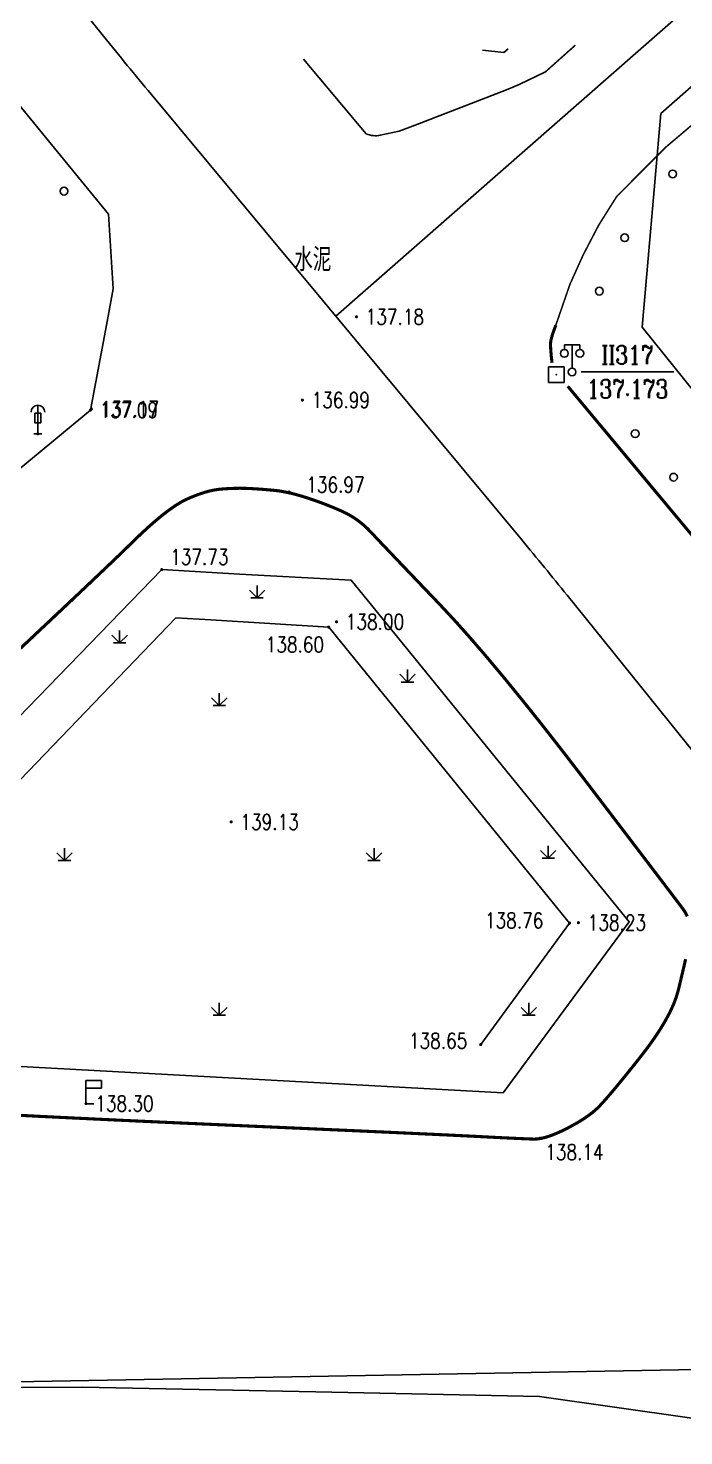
# Model space of a CAD drawing. Extents: x 529262 to 576451, y 2694391 to 2717535.
# Drawn here: x 566669.3 to 566711.6, y 2709680.9 to 2709771.8 of the extents above; entities that cross this region are included whole.
import ezdxf
from ezdxf.enums import TextEntityAlignment as Align
from ezdxf.xclip import XClip

# ---------------------------------------------------------------- set-up
doc = ezdxf.new("R2010")
doc.units = 0
doc.header["$XCLIPFRAME"] = 0
doc.linetypes.add('X5', pattern=[3, 2, -1])
for name, color, linetype in [('DLDW', 8, 'Continuous'), ('DLSS', 4, 'Continuous'), ('DMTZ', 8, 'Continuous'), ('GCD', 8, 'Continuous'), ('JMD', 8, 'Continuous'), ('KZD', 8, 'Continuous'), ('PP-COM', 7, 'Continuous'), ('RD-中线', 40, 'Continuous'), ('RD-红线', 7, 'Continuous'), ('ZBTZ', 8, 'Continuous'), ('ZJ', 7, 'Continuous')]:
    doc.layers.add(name, color=color, linetype=linetype)
doc.styles.add('HZ', font='rs.shx', dxfattribs={"width": 0.8, "bigfont": 'hztxt.shx'})
doc.styles.add('romanc', font='romanc.shx', dxfattribs={"width": 0.8})
doc.linetypes.add('10422', pattern='A,0.75,[150,AAA.SHX,S=0.5,R=0,X=0,Y=0.5],1.5,[177,AAA.SHX,S=1,R=0,X=0,Y=0.4],0.75', length=3)
doc.linetypes.add('1161', pattern='A,0,[149,AAA.SHX,S=0.15,R=0,X=0,Y=0],-1.6', length=1.6)
doc.linetypes.add('444', pattern='A,4.5,[145,AAA.SHX,S=1,R=0,X=0,Y=1],4.5,-0.5,[146,AAA.SHX,S=1,R=0,X=0,Y=0],-0.5', length=10)

# ---------------------------------------------------------------- blocks, each defined once
blk = doc.blocks.new('A$C19FD0107')
at = {"layer": 'RD-中线', "color": 8, "linetype": 'Continuous'}
for points in [[(-4580.139, 15692.554), (-4507.042, 15604.003, 0.001888), (-4505.593, 15602.261), (-4424.292, 15505.273, -0.004939), (-4420.53, 15500.694), (-4323.86, 15380.632, 0.004034), (-4320.794, 15376.886), (-4296.848, 15348.109, -0.00385), (-4293.92, 15344.535), (-4230.187, 15265.498)], [(-1765.321, 14833.87), (-1870.242, 14834.357, -0.07773), (-2297.406, 14903.198), (-2763.512, 15055.044, -0.002412), (-2772.671, 15058.077), (-3168.085, 15191.127, 0.031805), (-3413.657, 15256.716), (-3481.168, 15270.218, 0.040764), (-3610.522, 15285.281), (-3824.794, 15292.664, 0.003807), (-3833.928, 15292.909), (-3984.459, 15295.801, 0.004916), (-3996.258, 15295.912), (-4213.605, 15295.813, 0.004475), (-4218.975, 15295.763), (-4356.098, 15293.246, -0.000047), (-4356.155, 15293.245), (-5280.162, 15276.46)]]:
    blk.add_lwpolyline(points, format="xyb", dxfattribs=at)
at = {"layer": 'RD-中线', "color": 8, "linetype": 'Continuous', "flags": 128}
for points in [[(-4308.862, 15362.547), (-4255.668, 15409.186, -0.069315), (-4232.609, 15424.341), (-4172.38, 15452.918, 0.033388), (-4160.736, 15459.428), (-4088.773, 15506.219, 0.104847), (-4059.442, 15535.553, 0.104847)], [(-4490.734, 14139.438, 0), (-4490.29, 14139.417)], [(-3818.251, 14086.168, 0), (-3817.74, 14086.169)]]:
    blk.add_lwpolyline(points, format="xyb", dxfattribs=at)
at = {"layer": 'RD-红线', "color": 8, "linetype": 'Continuous', "flags": 128}
blk.add_lwpolyline([(-4287.869, 15375.634), (-4284.503, 15378.584), (-4253.031, 15406.179, -0.069315), (-4230.894, 15420.727), (-4170.666, 15449.304, 0.033388), (-4158.556, 15456.074), (-4086.593, 15502.865, 0.0325), (-4075.772, 15510.947)], format="xyb", dxfattribs=at)
at = {"layer": 'RD-红线', "color": 8, "linetype": 'Continuous'}
blk.add_lwpolyline([(-4287.869, 15375.634), (-4289.066, 15361.844, 0.40194)], format="xyb", dxfattribs=at)
at = {"layer": 'RD-红线', "color": 8, "flags": 128}
blk.add_lwpolyline([(-4267.556, 15335.122), (-4289.066, 15361.844)], dxfattribs=at)
blk = doc.blocks.new('gc124')
at = {"color": 8}
for p, q in [((-1, 1), (0, 0)), ((-0.8, 0), (0.8, 0)), ((0, 0), (0, 1.6)), ((0, 0), (1, 1))]:
    blk.add_line(p, q, dxfattribs=at)
blk = doc.blocks.new('gc170')
at = {"color": 8, "linetype": 'Continuous'}
blk.add_circle((0, 0), 0.5, dxfattribs=at)
blk = doc.blocks.new('gc097')
at = {"color": 8}
for p, q in [((-1, 2.9), (-1, 3.5)), ((-1, 3.5), (1, 3.5)), ((0, 0.5), (0, 3.5)), ((1, 3.5), (1, 2.9))]:
    blk.add_line(p, q, dxfattribs=at)
for centre in [(-1, 2.4), (1, 2.4), (0, 0)]:
    blk.add_circle(centre, 0.5, dxfattribs=at)
blk = doc.blocks.new('gc076')
at = {"color": 8}
for p, q in [((0, 0), (0, 3)), ((0, 3), (2, 3)), ((2, 2), (0, 2)), ((2, 3), (2, 2)), ((1, 0), (0, 0))]:
    blk.add_line(p, q, dxfattribs=at)
blk = doc.blocks.new('gc115')
at = {"color": 8}
blk.add_lwpolyline([(-1, -1), (1, -1), (1, 1), (-1, 1)], close=True, dxfattribs=at)
blk.add_point((0, 0), dxfattribs=at)
blk = doc.blocks.new('GC200')
at = {"linetype": 'Continuous', "const_width": 0.2, "flags": 128}
blk.add_lwpolyline([(-0.1, 0, 1), (0.1, 0, 1)], format="xyb", close=True, dxfattribs=at)

msp = doc.modelspace()

# ---------------------------------------------------------------- linework, layer by layer
at = {"layer": 'DLDW', "color": 252, "linetype": 'Continuous'}
for p, q in [((566669.88, 2709745.555, 137.45), (566669.88, 2709747.407, 137.45)), ((566669.88, 2709745.555, 137.45), (566669.88, 2709747.407, 137.45)), ((566669.63, 2709745.555, 137.45), (566670.13, 2709745.555, 137.45)), ((566669.63, 2709745.555, 137.45), (566670.13, 2709745.555, 137.45))]:
    msp.add_line(p, q, dxfattribs=at)
at = {"layer": 'DLDW', "color": 252, "linetype": 'Continuous', "elevation": 137.45}
msp.add_lwpolyline([(566669.687, 2709746.885), (566670.072, 2709746.885), (566670.072, 2709746.268), (566669.687, 2709746.268)], close=True, dxfattribs=at)
msp.add_lwpolyline([(566669.687, 2709746.885), (566670.072, 2709746.885), (566670.072, 2709746.268), (566669.687, 2709746.268)], close=True, dxfattribs=at)
at = {"layer": 'DLDW', "color": 252, "linetype": 'Continuous'}
msp.add_arc((566669.882, 2709746.968, 137.45), 0.442, 0, 180, dxfattribs=at)
msp.add_arc((566669.882, 2709746.968, 137.45), 0.442, 0, 180, dxfattribs=at)
at = {"layer": 'DLSS', "linetype": 'Continuous', "flags": 128}
for points, const_width, elevation in [([(566704.597, 2709770.65), (566702.689, 2709768.947)], 0.1, 136.743), ([(566704.597, 2709770.65), (566702.689, 2709768.947)], 0.1, 136.743), ([(566711.842, 2709714.398), (566711.715, 2709714.646), (566711.558, 2709714.883), (566711.306, 2709715.217), (566710.897, 2709715.757), (566710.33, 2709716.503), (566709.605, 2709717.456), (566708.723, 2709718.614), (566707.682, 2709719.979), (566706.484, 2709721.55), (566705.128, 2709723.327), (566703.726, 2709725.148), (566702.39, 2709726.853), (566701.121, 2709728.44), (566699.919, 2709729.91), (566698.783, 2709731.264), (566697.713, 2709732.5), (566696.71, 2709733.619), (566695.774, 2709734.621), (566694.914, 2709735.519), (566694.143, 2709736.325), (566693.459, 2709737.041), (566692.864, 2709737.665), (566692.356, 2709738.199), (566691.937, 2709738.641), (566691.605, 2709738.991), (566691.362, 2709739.251), (566691.157, 2709739.459), (566690.944, 2709739.656), (566690.721, 2709739.841), (566690.488, 2709740.014), (566690.246, 2709740.176), (566689.995, 2709740.326), (566689.734, 2709740.464), (566689.464, 2709740.591), (566689.189, 2709740.71), (566688.913, 2709740.825), (566688.636, 2709740.937), (566688.358, 2709741.045), (566688.08, 2709741.149), (566687.8, 2709741.249), (566687.52, 2709741.345), (566687.239, 2709741.438), (566686.962, 2709741.525), (566686.695, 2709741.603), (566686.437, 2709741.673), (566686.189, 2709741.734), (566686.179, 2709741.736)], 0.2, 138.333), ([(566711.842, 2709714.398), (566711.715, 2709714.646), (566711.558, 2709714.883), (566711.306, 2709715.217), (566710.897, 2709715.757), (566710.33, 2709716.503), (566709.605, 2709717.456), (566708.723, 2709718.614), (566707.682, 2709719.979), (566706.484, 2709721.55), (566705.128, 2709723.327), (566703.726, 2709725.148), (566702.39, 2709726.853), (566701.121, 2709728.44), (566699.919, 2709729.91), (566698.783, 2709731.264), (566697.713, 2709732.5), (566696.71, 2709733.619), (566695.774, 2709734.621), (566694.914, 2709735.519), (566694.143, 2709736.325), (566693.459, 2709737.041), (566692.864, 2709737.665), (566692.356, 2709738.199), (566691.937, 2709738.641), (566691.605, 2709738.991), (566691.362, 2709739.251), (566691.157, 2709739.459), (566690.944, 2709739.656), (566690.721, 2709739.841), (566690.488, 2709740.014), (566690.246, 2709740.176), (566689.995, 2709740.326), (566689.734, 2709740.464), (566689.464, 2709740.591), (566689.189, 2709740.71), (566688.913, 2709740.825), (566688.636, 2709740.937), (566688.358, 2709741.045), (566688.08, 2709741.149), (566687.8, 2709741.249), (566687.52, 2709741.345), (566687.239, 2709741.438), (566686.962, 2709741.525), (566686.695, 2709741.603), (566686.437, 2709741.673), (566686.189, 2709741.734), (566686.179, 2709741.736)], 0.2, 138.333), ([(566667.766, 2709701.6), (566669.887, 2709701.49), (566672.31, 2709701.371), (566675.036, 2709701.241), (566678.065, 2709701.102), (566681.395, 2709700.953), (566684.705, 2709700.807), (566687.672, 2709700.675), (566690.294, 2709700.558), (566692.573, 2709700.455), (566694.507, 2709700.366), (566696.098, 2709700.292), (566697.346, 2709700.232), (566698.249, 2709700.187), (566698.947, 2709700.151), (566699.576, 2709700.119), (566700.138, 2709700.091), (566700.631, 2709700.068), (566701.057, 2709700.049), (566701.414, 2709700.033), (566701.703, 2709700.022), (566701.925, 2709700.016), (566702.122, 2709700.022), (566702.337, 2709700.05), (566702.572, 2709700.101), (566702.825, 2709700.174), (566703.098, 2709700.268), (566703.389, 2709700.385), (566703.699, 2709700.524), (566704.028, 2709700.685), (566704.356, 2709700.857), (566704.662, 2709701.028), (566704.948, 2709701.198), (566705.212, 2709701.367), (566705.455, 2709701.536), (566705.677, 2709701.703), (566705.878, 2709701.869), (566706.057, 2709702.035), (566706.247, 2709702.23), (566706.481, 2709702.486), (566706.757, 2709702.802), (566707.076, 2709703.177), (566707.438, 2709703.613), (566707.844, 2709704.11), (566708.292, 2709704.666), (566708.783, 2709705.283), (566709.27, 2709705.916), (566709.706, 2709706.524), (566710.092, 2709707.106), (566710.426, 2709707.661), (566710.71, 2709708.191), (566710.944, 2709708.695), (566711.126, 2709709.172), (566711.258, 2709709.624), (566711.362, 2709710.055), (566711.462, 2709710.472), (566711.557, 2709710.874), (566711.647, 2709711.262), (566711.734, 2709711.635)], 0.2, 138.333), ([(566667.766, 2709701.6), (566669.887, 2709701.49), (566672.31, 2709701.371), (566675.036, 2709701.241), (566678.065, 2709701.102), (566681.395, 2709700.953), (566684.705, 2709700.807), (566687.672, 2709700.675), (566690.294, 2709700.558), (566692.573, 2709700.455), (566694.507, 2709700.366), (566696.098, 2709700.292), (566697.346, 2709700.232), (566698.249, 2709700.187), (566698.947, 2709700.151), (566699.576, 2709700.119), (566700.138, 2709700.091), (566700.631, 2709700.068), (566701.057, 2709700.049), (566701.414, 2709700.033), (566701.703, 2709700.022), (566701.925, 2709700.016), (566702.122, 2709700.022), (566702.337, 2709700.05), (566702.572, 2709700.101), (566702.825, 2709700.174), (566703.098, 2709700.268), (566703.389, 2709700.385), (566703.699, 2709700.524), (566704.028, 2709700.685), (566704.356, 2709700.857), (566704.662, 2709701.028), (566704.948, 2709701.198), (566705.212, 2709701.367), (566705.455, 2709701.536), (566705.677, 2709701.703), (566705.878, 2709701.869), (566706.057, 2709702.035), (566706.247, 2709702.23), (566706.481, 2709702.486), (566706.757, 2709702.802), (566707.076, 2709703.177), (566707.438, 2709703.613), (566707.844, 2709704.11), (566708.292, 2709704.666), (566708.783, 2709705.283), (566709.27, 2709705.916), (566709.706, 2709706.524), (566710.092, 2709707.106), (566710.426, 2709707.661), (566710.71, 2709708.191), (566710.944, 2709708.695), (566711.126, 2709709.172), (566711.258, 2709709.624), (566711.362, 2709710.055), (566711.462, 2709710.472), (566711.557, 2709710.874), (566711.647, 2709711.262), (566711.734, 2709711.635)], 0.2, 138.333)]:
    msp.add_lwpolyline(points, dxfattribs=dict(at, const_width=const_width, elevation=elevation))
for points, elevation in [([(566704.597, 2709770.65), (566702.689, 2709768.947)], 136.743), ([(566704.597, 2709770.65), (566702.689, 2709768.947)], 136.743), ([(566687.04, 2709769.755), (566691.094, 2709764.939)], 136.451), ([(566687.04, 2709769.755), (566691.094, 2709764.939)], 136.451), ([(566674.452, 2709759.736), (566667.054, 2709768.735)], 136.977), ([(566674.452, 2709759.736), (566667.054, 2709768.735)], 136.977), ([(566700.167, 2709767.784), (566700.969, 2709768.127), (566702.689, 2709768.947)], 136.94), ([(566700.167, 2709767.784), (566700.969, 2709768.127), (566702.689, 2709768.947)], 136.94), ([(566700.167, 2709767.784), (566694.26, 2709765.483)], 136.94), ([(566700.167, 2709767.784), (566694.26, 2709765.483)], 136.94), ([(566674.452, 2709759.736), (566674.748, 2709754.92), (566674.306, 2709752.568)], 136.977), ([(566674.452, 2709759.736), (566674.748, 2709754.92), (566674.306, 2709752.568)], 136.977), ([(566654.978, 2709736.699), (566657.806, 2709734.628), (566658.272, 2709734.611), (566658.786, 2709735.125), (566673.278, 2709747.094), (566673.278, 2709747.094), (566673.278, 2709747.094), (566673.278, 2709747.094), (566674.306, 2709752.568)], 137.345), ([(566654.978, 2709736.699), (566657.806, 2709734.628), (566658.272, 2709734.611), (566658.786, 2709735.125), (566673.278, 2709747.094), (566673.278, 2709747.094), (566673.278, 2709747.094), (566673.278, 2709747.094), (566674.306, 2709752.568)], 137.345)]:
    msp.add_lwpolyline(points, dxfattribs=dict(at, elevation=elevation))
at = {"layer": 'DLSS', "linetype": 'Continuous', "const_width": 0.1, "flags": 128}
msp.add_lwpolyline([(566716.538, 2709769.225), (566710.428, 2709764.051), (566707.283, 2709760.891), (566706.12, 2709759.042), (566705.105, 2709757.096), (566704.255, 2709755.205), (566703.344, 2709752.568)], dxfattribs=at)
msp.add_lwpolyline([(566716.538, 2709769.225), (566710.428, 2709764.051), (566707.283, 2709760.891), (566706.12, 2709759.042), (566705.105, 2709757.096), (566704.255, 2709755.205), (566703.344, 2709752.568)], dxfattribs=at)
at = {"layer": 'DLSS', "linetype": 'Continuous', "elevation": 136.99, "flags": 128}
msp.add_lwpolyline([(566691.094, 2709764.939, 0.164833), (566692.008, 2709764.844), (566693.223, 2709765.112), (566694.26, 2709765.483)], format="xyb", dxfattribs=at)
msp.add_lwpolyline([(566691.094, 2709764.939, 0.164833), (566692.008, 2709764.844), (566693.223, 2709765.112), (566694.26, 2709765.483)], format="xyb", dxfattribs=at)
at = {"layer": 'DLSS', "linetype": 'Continuous', "const_width": 0.2}
for points in [[(566703.102, 2709750.15), (566703.075, 2709750.386), (566703.053, 2709750.601), (566703.035, 2709750.796), (566703.021, 2709750.97), (566703.012, 2709751.123), (566703.008, 2709751.255), (566703.007, 2709751.367), (566703.012, 2709751.458), (566703.022, 2709751.546), (566703.042, 2709751.649), (566703.071, 2709751.766), (566703.109, 2709751.897), (566703.156, 2709752.043), (566703.211, 2709752.204), (566703.276, 2709752.379), (566703.35, 2709752.568)], [(566703.102, 2709750.15), (566703.075, 2709750.386), (566703.053, 2709750.601), (566703.035, 2709750.796), (566703.021, 2709750.97), (566703.012, 2709751.123), (566703.008, 2709751.255), (566703.007, 2709751.367), (566703.012, 2709751.458), (566703.022, 2709751.546), (566703.042, 2709751.649), (566703.071, 2709751.766), (566703.109, 2709751.897), (566703.156, 2709752.043), (566703.211, 2709752.204), (566703.276, 2709752.379), (566703.35, 2709752.568)], [(566712.261, 2709738.871), (566708.428, 2709743.467), (566704.118, 2709748.633)], [(566712.261, 2709738.871), (566708.428, 2709743.467), (566704.118, 2709748.633)], [(566686.179, 2709741.736), (566685.951, 2709741.786), (566685.722, 2709741.83), (566685.504, 2709741.866), (566685.294, 2709741.893), (566685.089, 2709741.915), (566684.88, 2709741.935), (566684.67, 2709741.954), (566684.457, 2709741.972), (566684.242, 2709741.988), (566684.024, 2709742.003), (566683.804, 2709742.016), (566683.582, 2709742.028), (566683.357, 2709742.037), (566683.13, 2709742.043), (566682.899, 2709742.044), (566682.667, 2709742.041), (566682.431, 2709742.034), (566682.193, 2709742.024), (566681.952, 2709742.009), (566681.709, 2709741.991), (566681.459, 2709741.962), (566681.2, 2709741.918), (566680.932, 2709741.857), (566680.655, 2709741.78), (566680.368, 2709741.688), (566680.072, 2709741.579), (566679.767, 2709741.455), (566679.453, 2709741.314), (566679.119, 2709741.14), (566678.755, 2709740.916), (566678.362, 2709740.643), (566677.939, 2709740.319), (566677.487, 2709739.945), (566677.005, 2709739.522), (566676.493, 2709739.048), (566675.952, 2709738.524), (566675.253, 2709737.843), (566674.266, 2709736.899), (566672.992, 2709735.69), (566671.431, 2709734.218), (566669.583, 2709732.481), (566667.447, 2709730.481)], [(566686.179, 2709741.736), (566685.951, 2709741.786), (566685.722, 2709741.83), (566685.504, 2709741.866), (566685.294, 2709741.893), (566685.089, 2709741.915), (566684.88, 2709741.935), (566684.67, 2709741.954), (566684.457, 2709741.972), (566684.242, 2709741.988), (566684.024, 2709742.003), (566683.804, 2709742.016), (566683.582, 2709742.028), (566683.357, 2709742.037), (566683.13, 2709742.043), (566682.899, 2709742.044), (566682.667, 2709742.041), (566682.431, 2709742.034), (566682.193, 2709742.024), (566681.952, 2709742.009), (566681.709, 2709741.991), (566681.459, 2709741.962), (566681.2, 2709741.918), (566680.932, 2709741.857), (566680.655, 2709741.78), (566680.368, 2709741.688), (566680.072, 2709741.579), (566679.767, 2709741.455), (566679.453, 2709741.314), (566679.119, 2709741.14), (566678.755, 2709740.916), (566678.362, 2709740.643), (566677.939, 2709740.319), (566677.487, 2709739.945), (566677.005, 2709739.522), (566676.493, 2709739.048), (566675.952, 2709738.524), (566675.253, 2709737.843), (566674.266, 2709736.899), (566672.992, 2709735.69), (566671.431, 2709734.218), (566669.583, 2709732.481), (566667.447, 2709730.481)]]:
    msp.add_lwpolyline(points, dxfattribs=at)
at = {"layer": 'DMTZ', "linetype": '10422'}
msp.add_lwpolyline([(566663.045, 2709707.954), (566660.778, 2709714.951), (566678.795, 2709733.677), (566681.063, 2709733.54)], dxfattribs=at)
msp.add_lwpolyline([(566663.045, 2709707.954), (566660.778, 2709714.951), (566678.795, 2709733.677), (566681.063, 2709733.54)], dxfattribs=at)
at = {"layer": 'DMTZ', "linetype": '10422', "elevation": 138.647, "flags": 128}
msp.add_lwpolyline([(566681.063, 2709733.54), (566688.674, 2709733.082), (566704.233, 2709713.969), (566698.494, 2709706.117)], dxfattribs=at)
msp.add_lwpolyline([(566681.063, 2709733.54), (566688.674, 2709733.082), (566704.233, 2709713.969), (566698.494, 2709706.117)], dxfattribs=at)
at = {"layer": 'JMD', "linetype": 'X5', "flags": 128}
msp.add_lwpolyline([(566700.271, 2709770.429), (566699.999, 2709770.192), (566698.609, 2709770.344)], dxfattribs=at)
msp.add_lwpolyline([(566700.271, 2709770.429), (566699.999, 2709770.192), (566698.609, 2709770.344)], dxfattribs=at)
at = {"layer": 'JMD', "linetype": '444', "flags": 128}
msp.add_lwpolyline([(566448.105, 2709679.011), (566546.096, 2709681.278), (566599.934, 2709682.641), (566614.55, 2709683.695), (566672.77, 2709684.004), (566687.838, 2709683.703), (566702.303, 2709683.402), (566712.136, 2709681.984)], dxfattribs=at)
at = {"layer": 'KZD', "linetype": 'Continuous'}
msp.add_line((566710.975, 2709749.558, 137.173), (566704.975, 2709749.558, 137.173), dxfattribs=at)
msp.add_line((566710.975, 2709749.558, 137.173), (566704.975, 2709749.558, 137.173), dxfattribs=at)
at = {"layer": 'ZBTZ', "linetype": '1161', "elevation": 138.537, "flags": 128}
for points in [[(566682.916, 2709736.508), (566677.885, 2709736.793), (566656.604, 2709714.862), (566660.918, 2709705.129), (566663.251, 2709705.002)], [(566682.916, 2709736.508), (566677.885, 2709736.793), (566656.604, 2709714.862), (566660.918, 2709705.129), (566663.251, 2709705.002)], [(566663.251, 2709705.002), (566699.937, 2709703.009), (566708.087, 2709714.05), (566690.126, 2709736.1), (566682.916, 2709736.508)], [(566663.251, 2709705.002), (566699.937, 2709703.009), (566708.087, 2709714.05), (566690.126, 2709736.1), (566682.916, 2709736.508)]]:
    msp.add_lwpolyline(points, dxfattribs=at)

# ---------------------------------------------------------------- block references
at = {"layer": 'DLDW', "color": 252, "linetype": 'Continuous', "xscale": 0.5, "yscale": 0.5}
msp.add_blockref('gc097', (566704.399, 2709749.557, 137.041), dxfattribs=at)
msp.add_blockref('gc097', (566704.399, 2709749.557, 137.041), dxfattribs=at)
at = {"layer": 'DLSS', "linetype": 'Continuous', "xscale": 0.5, "yscale": 0.5, "zscale": 0.5}
msp.add_blockref('gc076', (566672.989, 2709702.298), dxfattribs=at)
msp.add_blockref('gc076', (566672.989, 2709702.298), dxfattribs=at)
at = {"layer": 'GCD', "linetype": 'Continuous'}
ref = msp.add_blockref('GC200', (566690.464, 2709753.115, 137.176), dxfattribs=dict(at, xscale=0.5, yscale=0.5, zscale=0.5))
ref.add_attrib('height', '137.18', dxfattribs={"linetype": 'Continuous', "height": 1, "style": 'HZ', "width": 0.8}).set_placement((566691.064, 2709753.115, 137.176), align=Align.MIDDLE_LEFT)
ref = msp.add_blockref('GC200', (566690.464, 2709753.115, 137.176), dxfattribs=dict(at, xscale=0.5, yscale=0.5, zscale=0.5))
ref.add_attrib('height', '137.18', dxfattribs={"linetype": 'Continuous', "height": 1, "style": 'HZ', "width": 0.8}).set_placement((566691.064, 2709753.115, 137.176), align=Align.MIDDLE_LEFT)
ref = msp.add_blockref('GC200', (566686.971, 2709747.74, 136.986), dxfattribs=dict(at, xscale=0.5, yscale=0.5, zscale=0.5))
ref.add_attrib('height', '136.99', dxfattribs={"linetype": 'Continuous', "height": 1, "style": 'HZ', "width": 0.8}).set_placement((566687.571, 2709747.74, 136.986), align=Align.MIDDLE_LEFT)
ref = msp.add_blockref('GC200', (566686.971, 2709747.74, 136.986), dxfattribs=dict(at, xscale=0.5, yscale=0.5, zscale=0.5))
ref.add_attrib('height', '136.99', dxfattribs={"linetype": 'Continuous', "height": 1, "style": 'HZ', "width": 0.8}).set_placement((566687.571, 2709747.74, 136.986), align=Align.MIDDLE_LEFT)
ref = msp.add_blockref('GC200', (566673.278, 2709747.094, 137.087), dxfattribs=dict(at, xscale=0.5, yscale=0.5, zscale=0.5))
ref.add_attrib('height', '137.09', dxfattribs={"linetype": 'Continuous', "height": 1, "style": 'HZ', "width": 0.8}).set_placement((566673.878, 2709747.094, 137.087), align=Align.MIDDLE_LEFT)
ref = msp.add_blockref('GC200', (566673.278, 2709747.094, 137.087), dxfattribs=dict(at, xscale=0.5, yscale=0.5, zscale=0.5))
ref.add_attrib('height', '137.09', dxfattribs={"linetype": 'Continuous', "height": 1, "style": 'HZ', "width": 0.8}).set_placement((566673.878, 2709747.094, 137.087), align=Align.MIDDLE_LEFT)
ref = msp.add_blockref('GC200', (566673.336, 2709747.163, 137.172), dxfattribs=dict(at, xscale=0.5, yscale=0.5, zscale=0.5))
ref.add_attrib('height', '137.17', dxfattribs={"linetype": 'Continuous', "height": 1, "style": 'HZ', "width": 0.8}).set_placement((566673.936, 2709747.163, 137.172), align=Align.MIDDLE_LEFT)
ref = msp.add_blockref('GC200', (566673.336, 2709747.163, 137.172), dxfattribs=dict(at, xscale=0.5, yscale=0.5, zscale=0.5))
ref.add_attrib('height', '137.17', dxfattribs={"linetype": 'Continuous', "height": 1, "style": 'HZ', "width": 0.8}).set_placement((566673.936, 2709747.163, 137.172), align=Align.MIDDLE_LEFT)
ref = msp.add_blockref('GC200', (566673.336, 2709747.163, 137.172), dxfattribs=dict(at, xscale=0.5, yscale=0.5, zscale=0.5))
ref.add_attrib('height', '137.17', dxfattribs={"linetype": 'Continuous', "height": 1, "style": 'HZ', "width": 0.8}).set_placement((566673.936, 2709747.163, 137.172), align=Align.MIDDLE_LEFT)
ref = msp.add_blockref('GC200', (566673.336, 2709747.163, 137.172), dxfattribs=dict(at, xscale=0.5, yscale=0.5, zscale=0.5))
ref.add_attrib('height', '137.17', dxfattribs={"linetype": 'Continuous', "height": 1, "style": 'HZ', "width": 0.8}).set_placement((566673.936, 2709747.163, 137.172), align=Align.MIDDLE_LEFT)
ref = msp.add_blockref('GC200', (566669.88, 2709745.555, 137.45), dxfattribs=dict(at, xscale=0.5, yscale=0.5, zscale=0.5))
ref.add_attrib('height', '137.45', dxfattribs={"linetype": 'Continuous', "height": 1, "style": 'HZ', "width": 0.8}).set_placement((566664.728, 2709745.563, 137.45), align=Align.MIDDLE_LEFT)
ref = msp.add_blockref('GC200', (566669.88, 2709745.555, 137.45), dxfattribs=dict(at, xscale=0.5, yscale=0.5, zscale=0.5))
ref.add_attrib('height', '137.45', dxfattribs={"linetype": 'Continuous', "height": 1, "style": 'HZ', "width": 0.8}).set_placement((566664.728, 2709745.563, 137.45), align=Align.MIDDLE_LEFT)
ref = msp.add_blockref('GC200', (566686.113, 2709741.802, 136.966), dxfattribs=dict(at, xscale=0.5, yscale=0.5, zscale=0.5))
ref.add_attrib('height', '136.97', dxfattribs={"linetype": 'Continuous', "height": 1, "style": 'HZ', "width": 0.8}).set_placement((566687.223, 2709742.275, 136.966), align=Align.MIDDLE_LEFT)
ref = msp.add_blockref('GC200', (566686.113, 2709741.802, 136.966), dxfattribs=dict(at, xscale=0.5, yscale=0.5, zscale=0.5))
ref.add_attrib('height', '136.97', dxfattribs={"linetype": 'Continuous', "height": 1, "style": 'HZ', "width": 0.8}).set_placement((566687.223, 2709742.275, 136.966), align=Align.MIDDLE_LEFT)
ref = msp.add_blockref('GC200', (566677.885, 2709736.793, 137.733), dxfattribs=dict(at, xscale=0.5, yscale=0.5, zscale=0.5))
ref.add_attrib('height', '137.73', dxfattribs={"linetype": 'Continuous', "height": 1, "style": 'HZ', "width": 0.8}).set_placement((566678.43, 2709737.608, 137.733), align=Align.MIDDLE_LEFT)
ref = msp.add_blockref('GC200', (566677.885, 2709736.793, 137.733), dxfattribs=dict(at, xscale=0.5, yscale=0.5, zscale=0.5))
ref.add_attrib('height', '137.73', dxfattribs={"linetype": 'Continuous', "height": 1, "style": 'HZ', "width": 0.8}).set_placement((566678.43, 2709737.608, 137.733), align=Align.MIDDLE_LEFT)
ref = msp.add_blockref('GC200', (566689.177, 2709733.425, 138), dxfattribs=dict(at, xscale=0.5, yscale=0.5, zscale=0.5))
ref.add_attrib('height', '138.00', dxfattribs={"linetype": 'Continuous', "height": 1, "style": 'HZ', "width": 0.8}).set_placement((566689.777, 2709733.425, 138), align=Align.MIDDLE_LEFT)
ref = msp.add_blockref('GC200', (566689.177, 2709733.425, 138), dxfattribs=dict(at, xscale=0.5, yscale=0.5, zscale=0.5))
ref.add_attrib('height', '138.00', dxfattribs={"linetype": 'Continuous', "height": 1, "style": 'HZ', "width": 0.8}).set_placement((566689.777, 2709733.425, 138), align=Align.MIDDLE_LEFT)
ref = msp.add_blockref('GC200', (566688.674, 2709733.082, 138.597), dxfattribs=dict(at, xscale=0.5, yscale=0.5, zscale=0.5))
ref.add_attrib('height', '138.60', dxfattribs={"linetype": 'Continuous', "height": 1, "style": 'HZ', "width": 0.8}).set_placement((566684.604, 2709731.95, 138.597), align=Align.MIDDLE_LEFT)
ref = msp.add_blockref('GC200', (566688.674, 2709733.082, 138.597), dxfattribs=dict(at, xscale=0.5, yscale=0.5, zscale=0.5))
ref.add_attrib('height', '138.60', dxfattribs={"linetype": 'Continuous', "height": 1, "style": 'HZ', "width": 0.8}).set_placement((566684.604, 2709731.95, 138.597), align=Align.MIDDLE_LEFT)
ref = msp.add_blockref('GC200', (566682.371, 2709720.497, 139.133), dxfattribs=dict(at, xscale=0.5, yscale=0.5, zscale=0.5))
ref.add_attrib('height', '139.13', dxfattribs={"linetype": 'Continuous', "height": 1, "style": 'HZ', "width": 0.8}).set_placement((566682.971, 2709720.497, 139.133), align=Align.MIDDLE_LEFT)
ref = msp.add_blockref('GC200', (566682.371, 2709720.497, 139.133), dxfattribs=dict(at, xscale=0.5, yscale=0.5, zscale=0.5))
ref.add_attrib('height', '139.13', dxfattribs={"linetype": 'Continuous', "height": 1, "style": 'HZ', "width": 0.8}).set_placement((566682.971, 2709720.497, 139.133), align=Align.MIDDLE_LEFT)
ref = msp.add_blockref('GC200', (566704.233, 2709713.969, 138.759), dxfattribs=dict(at, xscale=0.5, yscale=0.5, zscale=0.5))
ref.add_attrib('height', '138.76', dxfattribs={"linetype": 'Continuous', "height": 1, "style": 'HZ', "width": 0.8}).set_placement((566698.767, 2709714.135, 138.759), align=Align.MIDDLE_LEFT)
ref = msp.add_blockref('GC200', (566704.233, 2709713.969, 138.759), dxfattribs=dict(at, xscale=0.5, yscale=0.5, zscale=0.5))
ref.add_attrib('height', '138.76', dxfattribs={"linetype": 'Continuous', "height": 1, "style": 'HZ', "width": 0.8}).set_placement((566698.767, 2709714.135, 138.759), align=Align.MIDDLE_LEFT)
ref = msp.add_blockref('GC200', (566704.809, 2709713.992, 138.23), dxfattribs=dict(at, xscale=0.5, yscale=0.5, zscale=0.5))
ref.add_attrib('height', '138.23', dxfattribs={"linetype": 'Continuous', "height": 1, "style": 'HZ', "width": 0.8}).set_placement((566705.409, 2709713.992, 138.23), align=Align.MIDDLE_LEFT)
ref = msp.add_blockref('GC200', (566704.809, 2709713.992, 138.23), dxfattribs=dict(at, xscale=0.5, yscale=0.5, zscale=0.5))
ref.add_attrib('height', '138.23', dxfattribs={"linetype": 'Continuous', "height": 1, "style": 'HZ', "width": 0.8}).set_placement((566705.409, 2709713.992, 138.23), align=Align.MIDDLE_LEFT)
ref = msp.add_blockref('GC200', (566698.494, 2709706.117, 138.647), dxfattribs=dict(at, xscale=0.5, yscale=0.5, zscale=0.5))
ref.add_attrib('height', '138.65', dxfattribs={"linetype": 'Continuous', "height": 1, "style": 'HZ', "width": 0.8}).set_placement((566693.856, 2709706.361, 138.647), align=Align.MIDDLE_LEFT)
ref = msp.add_blockref('GC200', (566698.494, 2709706.117, 138.647), dxfattribs=dict(at, xscale=0.5, yscale=0.5, zscale=0.5))
ref.add_attrib('height', '138.65', dxfattribs={"linetype": 'Continuous', "height": 1, "style": 'HZ', "width": 0.8}).set_placement((566693.856, 2709706.361, 138.647), align=Align.MIDDLE_LEFT)
ref = msp.add_blockref('GC200', (566672.992, 2709702.308, 138.297), dxfattribs=dict(at, xscale=0.5, yscale=0.5, zscale=0.5))
ref.add_attrib('height', '138.30', dxfattribs={"linetype": 'Continuous', "height": 1, "style": 'HZ', "width": 0.8}).set_placement((566673.592, 2709702.308, 138.297), align=Align.MIDDLE_LEFT)
ref = msp.add_blockref('GC200', (566672.992, 2709702.308, 138.297), dxfattribs=dict(at, xscale=0.5, yscale=0.5, zscale=0.5))
ref.add_attrib('height', '138.30', dxfattribs={"linetype": 'Continuous', "height": 1, "style": 'HZ', "width": 0.8}).set_placement((566673.592, 2709702.308, 138.297), align=Align.MIDDLE_LEFT)
ref = msp.add_blockref('GC200', (566702.313, 2709700.068, 138.137), dxfattribs=dict(at, xscale=0.5, yscale=0.5, zscale=0.5))
ref.add_attrib('height', '138.14', dxfattribs={"linetype": 'Continuous', "height": 1, "style": 'HZ', "width": 0.8}).set_placement((566702.663, 2709699.175, 138.137), align=Align.MIDDLE_LEFT)
ref = msp.add_blockref('GC200', (566702.313, 2709700.068, 138.137), dxfattribs=dict(at, xscale=0.5, yscale=0.5, zscale=0.5))
ref.add_attrib('height', '138.14', dxfattribs={"linetype": 'Continuous', "height": 1, "style": 'HZ', "width": 0.8}).set_placement((566702.663, 2709699.175, 138.137), align=Align.MIDDLE_LEFT)
at = {"layer": 'KZD', "linetype": 'Continuous', "xscale": 0.5, "yscale": 0.5, "zscale": 0.5}
msp.add_blockref('gc115', (566703.378, 2709749.384, 137.173), dxfattribs=at)
msp.add_blockref('gc115', (566703.378, 2709749.384, 137.173), dxfattribs=at)
at = {"layer": 'PP-COM'}
ref = msp.add_blockref('A$C19FD0107', (570997.993, 2694390.603), dxfattribs=at)
XClip(ref).set_block_clipping_path([(-9366.4383134884, 14428.6043910822), (-3328.4480743363, 17452.7484863754)])
at = {"layer": 'ZBTZ', "linetype": 'Continuous'}
for p, xscale, yscale, zscale, rotation in [((566710.892, 2709762.345), 0.5000000000513831, 0.5000000000513831, 0.5000000000513831, 58.32724492041032), ((566710.892, 2709762.345), 0.5000000000513831, 0.5000000000513831, 0.5000000000513831, 58.32724492041032), ((566671.574, 2709761.231, 136.894), 0.4999999999756665, 0.4999999999756665, 0.4999999999756665, 309.2083457682211), ((566671.574, 2709761.231, 136.894), 0.4999999999756665, 0.4999999999756665, 0.4999999999756665, 309.2083457682211), ((566707.796, 2709758.222), 0.5000000000513831, 0.5000000000513831, 0.5000000000513831, 58.32724492041032), ((566707.796, 2709758.222), 0.5000000000513831, 0.5000000000513831, 0.5000000000513831, 58.32724492041032), ((566706.155, 2709754.775), 0.5000000000513831, 0.5000000000513831, 0.5000000000513831, 58.32724492041032), ((566706.155, 2709754.775), 0.5000000000513831, 0.5000000000513831, 0.5000000000513831, 58.32724492041032)]:
    msp.add_blockref('gc170', p, dxfattribs=dict(at, xscale=xscale, yscale=yscale, zscale=zscale, rotation=rotation))
at = {"layer": 'ZBTZ', "linetype": 'Continuous', "xscale": 0.5000000000180488, "yscale": 0.5000000000180488, "rotation": 128.7673389477858}
for p in [(566708.474, 2709745.568), (566708.474, 2709745.568), (566710.955, 2709742.758), (566710.955, 2709742.758)]:
    msp.add_blockref('gc170', p, dxfattribs=at)
at = {"layer": 'ZBTZ', "linetype": 'Continuous', "xscale": 0.5, "yscale": 0.5}
for p in [(566684.046, 2709734.968), (566684.046, 2709734.968), (566675.167, 2709732.066), (566675.167, 2709732.066), (566693.765, 2709729.531), (566693.765, 2709729.531), (566681.604, 2709728.009), (566681.604, 2709728.009), (566671.604, 2709718.009), (566671.604, 2709718.009), (566671.604, 2709718.009), (566671.604, 2709718.009), (566691.604, 2709718.009), (566691.604, 2709718.009), (566702.857, 2709718.154), (566702.857, 2709718.154), (566681.604, 2709708.009), (566681.604, 2709708.009), (566701.604, 2709708.009), (566701.604, 2709708.009)]:
    msp.add_blockref('gc124', p, dxfattribs=at)

# ---------------------------------------------------------------- texts
at = {"layer": 'KZD', "linetype": 'Continuous', "style": 'romanc', "width": 0.8}
for s, p in [('II317', (566707.975, 2709750.658)), ('II317', (566707.975, 2709750.658)), ('137.173', (566707.975, 2709748.458)), ('137.173', (566707.975, 2709748.458))]:
    msp.add_text(s, height=1.2, dxfattribs=at).set_placement(p, align=Align.MIDDLE)
at = {"layer": 'ZJ', "color": 8, "linetype": 'Continuous', "style": 'HZ', "width": 0.8}
msp.add_text('水泥', height=1.5, dxfattribs=at).set_placement((566687.644, 2709756.889), align=Align.MIDDLE)
msp.add_text('水泥', height=1.5, dxfattribs=at).set_placement((566687.644, 2709756.889), align=Align.MIDDLE)

doc.saveas('drawing.dxf')
